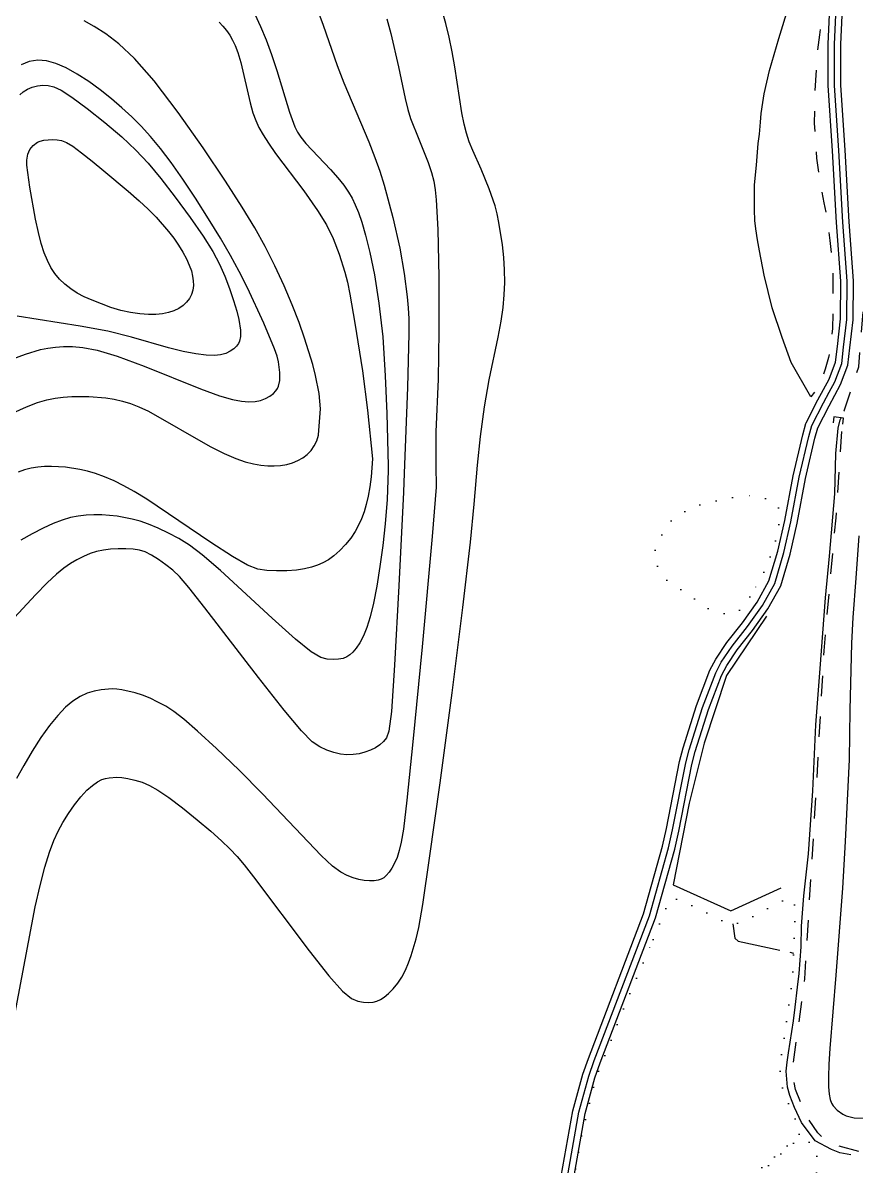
# Model space of a CAD drawing. Header units: millimetres. Extents: x 220021 to 223505, y 489325 to 491820.
# Drawn here: x 221140 to 221344.1, y 489728.1 to 490008.1 of the extents above; entities that cross this region are included whole.
import ezdxf

# ---------------------------------------------------------------- set-up
doc = ezdxf.new("R2010")
doc.units = ezdxf.units.MM
for name, pattern in [('15M2P5', [17.5, 15, -2.5]), ('5M5', [10, 5, -5]), ('AM4', [4, 0, -4])]:
    doc.linetypes.add(name, pattern=pattern)
for name, color, linetype in [('A0013110', 8, 'Continuous'), ('A0023210', 8, 'Continuous'), ('B0024120', 8, 'B0024120'), ('C0076116', 8, 'Continuous'), ('D0015112', 8, '15M2P5'), ('D0025111', 8, 'AM4'), ('E0022112', 8, 'Continuous'), ('F0017111', 8, 'Continuous'), ('F0017114', 8, 'Continuous'), ('F0037222', 8, 'Continuous'), ('F0037223', 8, '5M5')]:
    doc.layers.add(name, color=color, linetype=linetype)
doc.linetypes.add('B0024120', pattern='A,10,-1.75,[133,ltypeshp.shx,S=0.75,R=0,X=0,Y=0],-3.25', length=15)

msp = doc.modelspace()

# ---------------------------------------------------------------- linework, layer by layer
at = {"layer": 'A0013110', "flags": 128}
for points in [[(221269.454, 489711.89), (221274.704, 489741.62), (221277.143, 489750.625), (221278.538, 489754.47), (221292.005, 489789.887), (221296.691, 489806.457), (221297.645, 489810.782), (221300.872, 489827.173), (221301.744, 489830.502), (221305.018, 489840.917), (221308.302, 489849.552), (221309.749, 489852.285), (221312.465, 489856.334), (221316.274, 489861.149), (221319.893, 489866.226), (221322.755, 489871.405), (221324.915, 489878.745), (221326.623, 489886.226), (221328.662, 489897.171), (221331.024, 489907.166), (221331.828, 489910.003), (221331.885, 489910.122), (221334.768, 489915.749), (221337.467, 489920.824), (221339.06, 489925.034), (221339.511, 489928.837), (221340.244, 489935.579), (221340.356, 489944.814), (221339.308, 489959.164), (221338.293, 489976.735), (221337.294, 489992.738), (221337.253, 490002.949), (221337.975, 490019.026)], [(221272.504, 489711.335), (221277.733, 489740.944), (221280.101, 489749.689), (221281.444, 489753.39), (221294.95, 489788.912), (221299.699, 489805.701), (221300.68, 489810.149), (221303.896, 489826.481), (221304.723, 489829.644), (221307.947, 489839.9), (221311.131, 489848.27), (221312.414, 489850.692), (221314.971, 489854.506), (221318.754, 489859.286), (221322.52, 489864.572), (221325.633, 489870.203), (221327.916, 489877.961), (221329.659, 489885.597), (221331.696, 489896.531), (221331.936, 489897.545), (221334.025, 489906.386), (221334.732, 489908.881), (221337.517, 489914.315), (221340.297, 489919.542), (221342.093, 489924.292), (221342.591, 489928.487), (221343.342, 489935.392), (221343.458, 489944.908), (221342.402, 489959.366), (221341.388, 489976.921), (221340.394, 489992.841), (221340.354, 490002.886), (221341.069, 490018.834)]]:
    msp.add_lwpolyline(points, dxfattribs=at)
at = {"layer": 'A0023210', "flags": 128}
msp.add_lwpolyline([(221270.979, 489711.612), (221276.218, 489741.282), (221278.622, 489750.157), (221279.991, 489753.93), (221293.478, 489789.399), (221298.195, 489806.079), (221299.163, 489810.465), (221302.384, 489826.827), (221303.234, 489830.073), (221306.483, 489840.409), (221309.717, 489848.911), (221311.082, 489851.489), (221313.718, 489855.42), (221317.514, 489860.218), (221321.206, 489865.399), (221324.194, 489870.804), (221326.416, 489878.353), (221328.141, 489885.911), (221330.179, 489896.851), (221332.524, 489906.776), (221333.283, 489909.451), (221336.143, 489915.032), (221337.513, 489917.608), (221338.882, 489920.183), (221340.577, 489924.663), (221341.051, 489928.662), (221341.793, 489935.485), (221341.907, 489944.861), (221340.855, 489959.265), (221339.84, 489976.828), (221338.844, 489992.789), (221338.804, 490002.917), (221339.522, 490018.93)], dxfattribs=at)
at = {"layer": 'B0024120'}
msp.add_lwpolyline([(221322.158, 489862.771), (221312.369, 489848.244), (221306.891, 489831.648), (221303.241, 489816.954), (221299.293, 489796.973), (221313.419, 489790.64), (221325.738, 489796.261)], dxfattribs=at)
at = {"layer": 'C0076116', "flags": 128}
msp.add_lwpolyline([(221340.832, 489909.809), (221341.022, 489911.297), (221338.641, 489911.601), (221338.451, 489910.113)], dxfattribs=at)
at = {"layer": 'D0015112', "flags": 128}
msp.add_lwpolyline([(221313.948, 489787.408), (221314.397, 489783.933), (221315.229, 489783.221), (221328.75, 489780.268)], dxfattribs=at)
at = {"layer": 'D0025111', "flags": 128}
for points in [[(221318.045, 489867.48), (221316.578, 489865.306), (221315.245, 489863.94), (221314.449, 489863.366), (221313.266, 489863.227), (221311.064, 489863.499), (221307.939, 489864.669), (221300.24, 489869.967), (221297.63, 489871.686), (221295.899, 489874.228), (221294.891, 489876.147), (221294.811, 489878.417), (221295.1, 489879.86), (221296.644, 489883.02), (221297.801, 489884.929), (221299.448, 489886.945), (221302.911, 489888.808), (221306.064, 489890.189), (221315.838, 489892.314), (221317.99, 489892.318), (221320.472, 489891.952), (221322.482, 489891.478), (221324.152, 489890.704), (221325.163, 489889.176), (221325.298, 489887.841), (221325.279, 489886.69), (221325.165, 489884.931), (221324.85, 489883.204), (221324.108, 489880.172), (221321.492, 489873.43)], [(221294.424, 489783.605), (221298.401, 489793.411), (221299.737, 489793.571), (221301.572, 489793.023), (221313.239, 489787.277), (221315.912, 489787.772), (221327.116, 489793.602), (221328.618, 489793.409), (221329.114, 489791.825), (221329.104, 489789.02), (221328.559, 489775.527), (221328.212, 489771.675), (221327.356, 489765.373), (221325.65, 489754.173), (221325.472, 489750.844), (221326.291, 489746.276), (221330.434, 489736.936), (221330.096, 489735.713), (221326.914, 489732.77), (221314.693, 489722.394), (221308.321, 489713.702), (221306.137, 489709.696), (221305.287, 489705.147), (221305.273, 489700.94), (221305.269, 489699.713), (221304.264, 489698.673), (221302.761, 489698.515), (221298.756, 489698.912), (221291.084, 489701.106), (221284.745, 489702.582), (221279.57, 489702.643), (221274.221, 489700.777), (221272.047, 489699.575), (221270.711, 489699.415), (221270.373, 489699.837), (221270.606, 489701.013), (221274.542, 489722.652), (221277.01, 489736.158), (221280.225, 489749.269), (221287.969, 489768.638)], [(221334.133, 489722.347), (221334.585, 489730.226), (221334.092, 489732.511), (221332.428, 489734.108), (221330.76, 489734.478), (221328.42, 489733.629), (221319.879, 489725.664), (221314.352, 489720.119), (221308.809, 489710.015), (221307.632, 489707.574), (221307.446, 489701.616), (221307.268, 489698.287), (221306.431, 489697.771), (221305.263, 489697.784), (221303.093, 489697.81), (221297.084, 489698.231), (221289.075, 489699.551), (221284.236, 489700.309), (221279.561, 489700.013), (221275.382, 489698.309), (221273.708, 489696.926), (221272.032, 489695.017), (221269.98, 489685.054), (221269.517, 489682.999), (221268.8, 489679.972), (221268.112, 489676.963), (221267.228, 489673.606), (221266.36, 489670.644), (221265.537, 489667.614), (221264.826, 489664.622), (221264.063, 489660.886), (221263.482, 489657.608), (221262.849, 489654.121), (221262.162, 489650.958), (221261.457, 489647.56), (221260.538, 489644.121), (221259.565, 489640.897), (221258.544, 489637.905), (221257.625, 489634.841), (221256.672, 489631.497), (221255.709, 489628.509), (221254.722, 489625.233), (221253.953, 489622.149), (221253.296, 489618.949), (221252.814, 489615.939), (221252.426, 489612.309), (221252.409, 489611.6), (221252.517, 489610.052), (221252.921, 489607.686), (221253.717, 489604.812), (221255.017, 489601.345), (221256.372, 489598.14), (221257.747, 489594.867), (221258.849, 489591.853), (221259.914, 489588.883), (221260.983, 489585.985), (221262.225, 489582.783), (221263.362, 489579.872), (221264.58, 489576.639), (221265.101, 489575.248), (221266.316, 489572.705), (221266.67, 489572.132), (221267.784, 489570.645), (221268.895, 489569.417), (221269.593, 489568.782), (221270.227, 489568.315), (221270.527, 489568.138), (221270.813, 489568.008), (221271.092, 489567.916), (221271.355, 489567.858), (221271.6, 489567.827), (221271.835, 489567.833), (221272.064, 489567.891), (221272.279, 489567.99), (221272.487, 489568.13), (221272.674, 489568.296), (221274.056, 489570.433), (221274.196, 489570.706), (221307.17, 489646.231), (221308.416, 489649.383), (221309.696, 489652.242), (221311.017, 489655.132), (221312.342, 489658.073), (221313.861, 489661.426), (221315.216, 489664.851), (221316.51, 489668.136), (221317.811, 489671.149), (221319.224, 489674.349), (221320.722, 489677.436), (221322.275, 489680.599), (221323.565, 489683.458), (221323.896, 489684.122), (221325.677, 489686.944), (221327.714, 489689.826), (221329.608, 489692.562), (221331.498, 489695.254), (221333.207, 489697.748), (221334.951, 489700.395), (221335.821, 489701.871), (221336.507, 489703.323), (221336.698, 489703.868), (221337.102, 489706.1), (221337.133, 489706.591), (221336.787, 489709.128), (221335.957, 489712.404), (221335.134, 489715.564), (221334.383, 489718.878), (221334.284, 489719.515)]]:
    msp.add_lwpolyline(points, close=True, dxfattribs=at)
at = {"layer": 'E0022112', "flags": 128}
msp.add_lwpolyline([(221342.847, 489730.851), (221340.127, 489731.306), (221338.106, 489732.146), (221334.075, 489734.296), (221330.754, 489738.733), (221329.018, 489742.425), (221327.909, 489745.388), (221327.303, 489747.39), (221327.009, 489751.303), (221327.185, 489753.536), (221327.527, 489755.853), (221328.732, 489763.655), (221329.184, 489767.019), (221329.783, 489771.955), (221330.136, 489775.285), (221330.638, 489781.802), (221330.757, 489786.826), (221331.273, 489794.264), (221332.438, 489804.541), (221333.532, 489820.043), (221334.203, 489836.142), (221335.282, 489849.95), (221336.598, 489867.269), (221337.569, 489877.443), (221338.918, 489892.724), (221339.17, 489902.623), (221339.685, 489908.843), (221340.218, 489910.854), (221340.474, 489911.367)], dxfattribs=at)
at = {"layer": 'F0017111', "flags": 128}
for points, elevation in [([(221211.543, 490013.04), (221213.621, 490007.525), (221217.024, 489997.675), (221218.65, 489993.448), (221224.749, 489978.942), (221226.261, 489975.131), (221227.445, 489971.784), (221228.501, 489968.371), (221230.628, 489960.422), (221232.336, 489952.922), (221233.44, 489946.73), (221234.191, 489940.984), (221234.433, 489938.283), (221234.572, 489935.574), (221234.592, 489932.016), (221234.229, 489918.811), (221233.459, 489897.83), (221233.259, 489893.125), (221232.132, 489870.18), (221231.063, 489850.775), (221230.287, 489839.456), (221229.701, 489834.596), (221229.12, 489833.022), (221228.391, 489832.09), (221227.487, 489831.267), (221226.413, 489830.548), (221225.181, 489829.933), (221223.827, 489829.437), (221222.392, 489829.08), (221220.909, 489828.882), (221219.381, 489828.856), (221217.8, 489829.015), (221216.163, 489829.372), (221214.483, 489829.951), (221212.777, 489830.775), (221210.925, 489832.045), (221208.265, 489834.667), (221203.995, 489839.723), (221197.726, 489847.722), (221184.635, 489864.84), (221180.711, 489869.842), (221178.422, 489872.499), (221176.805, 489874.022), (221175.09, 489875.392), (221173.271, 489876.689), (221171.537, 489877.762), (221170.012, 489878.501), (221168.574, 489878.952), (221167.04, 489879.198), (221165.281, 489879.31), (221163.388, 489879.306), (221161.508, 489879.192), (221159.753, 489878.967), (221158.101, 489878.613), (221156.495, 489878.108), (221154.89, 489877.436), (221153.287, 489876.611), (221151.698, 489875.653), (221150.092, 489874.537), (221148.267, 489873.048), (221145.978, 489870.922), (221143.093, 489868.017), (221136.893, 489861.347)], 65), ([(221138.191, 489765.636), (221143.037, 489791.567), (221144.244, 489796.837), (221145.443, 489801.324), (221146.582, 489804.978), (221147.636, 489807.817), (221148.688, 489810.124), (221149.848, 489812.245), (221151.195, 489814.44), (221152.674, 489816.608), (221154.198, 489818.558), (221155.687, 489820.138), (221157.079, 489821.339), (221158.318, 489822.193), (221159.372, 489822.739), (221160.295, 489823.055), (221161.162, 489823.228), (221163.059, 489823.346), (221164.275, 489823.253), (221165.761, 489823.025), (221167.443, 489822.643), (221169.215, 489822.09), (221171.036, 489821.317), (221173.126, 489820.14), (221175.77, 489818.342), (221179.113, 489815.819), (221182.735, 489812.926), (221186.073, 489810.132), (221188.706, 489807.79), (221190.76, 489805.793), (221192.505, 489803.917), (221194.259, 489801.85), (221196.552, 489798.928), (221210.188, 489780.784), (221214.992, 489774.705), (221218.346, 489770.967), (221220.525, 489769.168), (221222.082, 489768.48), (221223.472, 489768.206), (221224.745, 489768.154), (221225.848, 489768.258), (221226.764, 489768.477), (221227.603, 489768.856), (221228.51, 489769.463), (221229.586, 489770.348), (221230.752, 489771.491), (221231.885, 489772.855), (221232.885, 489774.401), (221233.751, 489776.086), (221234.505, 489777.865), (221235.17, 489779.71), (221236.357, 489783.752), (221236.993, 489786.495), (221237.98, 489792.17), (221239.662, 489803.505), (221242.217, 489821.977), (221245.149, 489844.047), (221247.797, 489864.927), (221249.645, 489880.903), (221250.547, 489890.195), (221251.392, 489899.792), (221252.112, 489906.754), (221253.063, 489914.046), (221254.212, 489920.64), (221256.448, 489931.115), (221257.203, 489935.048), (221257.685, 489938.391), (221257.951, 489941.457), (221258.051, 489944.506), (221258, 489947.581), (221257.806, 489950.67), (221257.485, 489953.737), (221256.638, 489959.212), (221256.191, 489961.357), (221255.687, 489963.273), (221254.245, 489967.43), (221252.267, 489972.23), (221250.227, 489976.838), (221249.356, 489978.983), (221248.655, 489981.062), (221248.078, 489983.326), (221247.555, 489986.075), (221245.869, 489997.303), (221245.211, 490001.034), (221244.468, 490004.567), (221243.61, 490007.98), (221242.617, 490011.341)], 55), ([(221134.19, 489911.04), (221140.963, 489914.06), (221143.652, 489915.082), (221145.888, 489915.761), (221147.917, 489916.188), (221149.941, 489916.445), (221151.995, 489916.574), (221156.158, 489916.573), (221160.325, 489916.252), (221162.381, 489915.931), (221164.412, 489915.48), (221166.415, 489914.882), (221168.445, 489914.092), (221170.787, 489912.964), (221185.928, 489904.377), (221189.348, 489902.646), (221192.154, 489901.427), (221194.498, 489900.602), (221196.524, 489900.062), (221198.329, 489899.745), (221200.002, 489899.598), (221201.612, 489899.581), (221203.167, 489899.692), (221204.657, 489899.94), (221206.069, 489900.333), (221207.389, 489900.874), (221208.597, 489901.563), (221209.676, 489902.4), (221210.613, 489903.378), (221211.392, 489904.49), (221212.003, 489905.729), (221212.453, 489907.091), (221212.476, 489907.205), (221212.927, 489913.585), (221212.57, 489917.308), (221211.714, 489921.759), (221211.037, 489924.417), (221209.046, 489930.874), (221207.67, 489934.734), (221205.99, 489939.023), (221203.993, 489943.704), (221201.756, 489948.557), (221199.377, 489953.32), (221196.854, 489957.912), (221193.777, 489962.982), (221189.637, 489969.363), (221184.161, 489977.486), (221178.043, 489986.178), (221172.215, 489993.868), (221167.408, 489999.361), (221163.541, 490002.972), (221160.33, 490005.393), (221157.53, 490007.212), (221155.045, 490008.601)], 80), ([(221229.166, 490009.1), (221230.135, 490005.506), (221232.002, 489997.303), (221233.636, 489989.571), (221234.307, 489986.859), (221234.999, 489984.637), (221236.989, 489979.628), (221239.317, 489973.866), (221240.124, 489971.482), (221240.669, 489969.354), (221241.034, 489967.209), (221241.293, 489964.756), (221241.64, 489957.511), (221241.885, 489945.854), (221241.933, 489932.569), (221241.706, 489920.816), (221241.149, 489907.934), (221241.152, 489899.733), (221241.262, 489894.344), (221240.248, 489882.308), (221237.791, 489855.307), (221235.568, 489832.025), (221234.104, 489817.685), (221233.256, 489810.626), (221232.712, 489807.468), (221232.209, 489805.373), (221231.674, 489803.681), (221231.078, 489802.273), (221230.409, 489801.059), (221229.711, 489800.043), (221229.042, 489799.253), (221228.433, 489798.704), (221227.804, 489798.35), (221227.047, 489798.13), (221226.081, 489797.997), (221224.934, 489797.963), (221223.66, 489798.05), (221222.306, 489798.282), (221220.892, 489798.672), (221219.432, 489799.232), (221217.871, 489800.052), (221215.878, 489801.54), (221213.055, 489804.185), (221198.76, 489819.29), (221192.988, 489825.081), (221187.479, 489830.374), (221182.82, 489834.655), (221179.423, 489837.576), (221176.983, 489839.437), (221175.018, 489840.703), (221173.128, 489841.759), (221171.237, 489842.671), (221169.357, 489843.428), (221167.509, 489844.022), (221164.265, 489844.757), (221163.017, 489844.924), (221161.881, 489844.972), (221159.176, 489844.738), (221157.513, 489844.416), (221155.775, 489843.893), (221154.046, 489843.115), (221152.303, 489842.005), (221150.493, 489840.485), (221148.577, 489838.49), (221146.559, 489836.013), (221144.453, 489833.063), (221142.303, 489829.708), (221140.255, 489826.246), (221138.482, 489823.037)], 60), ([(221196.814, 490010.226), (221198.27, 490007.217), (221199.619, 490003.979), (221200.917, 490000.392), (221202.198, 489996.434), (221205.328, 489986.206), (221206.646, 489982.619), (221207.272, 489981.347), (221208.105, 489980.092), (221209.37, 489978.585), (221215.415, 489972.199), (221217.183, 489970.154), (221218.612, 489968.315), (221219.752, 489966.659), (221220.662, 489965.128), (221221.441, 489963.532), (221222.201, 489961.65), (221223.033, 489959.252), (221223.965, 489956.077), (221225.006, 489951.855), (221226.138, 489946.354), (221227.24, 489939.48), (221228.163, 489931.174), (221228.798, 489921.68), (221229.182, 489912.445), (221229.539, 489899.581), (221229.528, 489898.465), (221229.228, 489891.379), (221228.763, 489885.415), (221228.165, 489880.057), (221227.465, 489874.92), (221226.698, 489870.14), (221225.902, 489865.982), (221225.104, 489862.639), (221224.295, 489860.017), (221223.455, 489857.947), (221222.577, 489856.284), (221221.702, 489854.973), (221220.883, 489853.982), (221220.143, 489853.273), (221219.383, 489852.785), (221218.475, 489852.453), (221217.327, 489852.229), (221215.993, 489852.137), (221214.565, 489852.223), (221212.993, 489852.648), (221210.663, 489854.039), (221206.822, 489857.138), (221201.075, 489862.314), (221188.418, 489873.98), (221183.975, 489877.808), (221180.808, 489880.2), (221178.232, 489881.803), (221175.698, 489883.149), (221173.193, 489884.319), (221170.84, 489885.28), (221168.724, 489886.015), (221166.788, 489886.56), (221163.095, 489887.271), (221159.357, 489887.605), (221157.451, 489887.625), (221155.533, 489887.53), (221153.617, 489887.302), (221151.697, 489886.915), (221149.684, 489886.321), (221147.465, 489885.467), (221144.971, 489884.318), (221142.295, 489882.926), (221139.572, 489881.363)], 70), ([(221136.963, 489925.528), (221140.685, 489926.995), (221144.334, 489928.064), (221146.168, 489928.442), (221148.021, 489928.691), (221149.982, 489928.811), (221152.16, 489928.805), (221154.741, 489928.616), (221158.213, 489927.953), (221163.14, 489926.463), (221169.762, 489923.979), (221183.518, 489918.473), (221188.21, 489916.777), (221191.361, 489915.864), (221193.573, 489915.45), (221195.361, 489915.296), (221196.89, 489915.355), (221198.24, 489915.625), (221199.467, 489916.091), (221200.537, 489916.685), (221201.392, 489917.325), (221201.995, 489917.945), (221202.394, 489918.547), (221202.657, 489919.152), (221202.951, 489920.51), (221202.959, 489922.486), (221202.633, 489925.063), (221202.293, 489926.48), (221201.682, 489928.299), (221199.044, 489934.562), (221195.027, 489943.188), (221193.005, 489947.209), (221190.881, 489951.135), (221188.43, 489955.363), (221185.512, 489960.141), (221182.336, 489965.13), (221179.195, 489969.848), (221176.324, 489973.913), (221173.714, 489977.344), (221171.298, 489980.263), (221169, 489982.796), (221166.709, 489985.088), (221164.308, 489987.288), (221161.713, 489989.507), (221158.971, 489991.688), (221156.165, 489993.737), (221153.374, 489995.558), (221150.675, 489997.063), (221148.143, 489998.165), (221145.828, 489998.793), (221143.679, 489998.939), (221141.62, 489998.612), (221139.615, 489997.857)], 85), ([(221139.255, 489990.497), (221140.104, 489991.184), (221141.142, 489991.836), (221142.322, 489992.365), (221143.597, 489992.7), (221144.922, 489992.832), (221146.253, 489992.77), (221147.629, 489992.462), (221149.415, 489991.623), (221152.06, 489989.907), (221155.813, 489987.121), (221160.129, 489983.682), (221164.267, 489980.162), (221167.691, 489976.95), (221170.703, 489973.719), (221173.813, 489969.963), (221177.36, 489965.376), (221180.989, 489960.447), (221184.175, 489955.865), (221186.527, 489952.135), (221188.204, 489949.02), (221189.5, 489946.098), (221190.649, 489943.068), (221191.643, 489940.103), (221192.417, 489937.495), (221192.924, 489935.466), (221193.342, 489932.827), (221193.344, 489931.267), (221193.088, 489930.106), (221192.816, 489929.535), (221192.365, 489928.933), (221191.687, 489928.291), (221190.796, 489927.671), (221189.725, 489927.153), (221188.474, 489926.807), (221186.931, 489926.657), (221184.95, 489926.718), (221182.418, 489927.011), (221179.332, 489927.579), (221175.718, 489928.472), (221166.68, 489931.123), (221160.847, 489932.558), (221154.08, 489933.848), (221138.641, 489936.26)], 90)]:
    msp.add_lwpolyline(points, dxfattribs=dict(at, elevation=elevation))
at = {"layer": 'F0017111', "elevation": 95, "flags": 128}
msp.add_lwpolyline([(221159.867, 489971.86), (221165.83, 489966.878), (221168.508, 489964.538), (221170.764, 489962.437), (221172.65, 489960.534), (221175.719, 489957.034), (221177.019, 489955.338), (221178.182, 489953.642), (221179.213, 489951.935), (221180.092, 489950.273), (221180.793, 489948.725), (221181.298, 489947.34), (221181.62, 489946.084), (221181.78, 489944.907), (221181.794, 489943.764), (221181.65, 489942.66), (221181.332, 489941.607), (221180.825, 489940.618), (221180.132, 489939.708), (221179.26, 489938.89), (221178.217, 489938.179), (221177.02, 489937.588), (221175.688, 489937.132), (221174.231, 489936.821), (221172.61, 489936.662), (221170.777, 489936.657), (221168.701, 489936.812), (221166.432, 489937.145), (221164.042, 489937.673), (221161.606, 489938.4), (221157.017, 489940.15), (221155.056, 489941.025), (221153.319, 489941.924), (221151.75, 489942.918), (221150.307, 489944.061), (221149.001, 489945.341), (221147.853, 489946.73), (221146.876, 489948.218), (221146.031, 489949.872), (221145.268, 489951.778), (221144.543, 489954.03), (221143.831, 489956.744), (221143.115, 489960.045), (221141.746, 489967.834), (221141.024, 489973.242), (221140.979, 489974.488), (221141.222, 489975.928), (221141.752, 489977.115), (221142.58, 489978.103), (221143.642, 489978.873), (221144.306, 489979.162), (221145.14, 489979.37), (221147.324, 489979.515), (221148.462, 489979.457), (221149.529, 489979.282), (221150.718, 489978.822), (221152.28, 489977.875), (221154.4, 489976.304), (221156.983, 489974.235)], close=True, dxfattribs=at)
at = {"layer": 'F0017114', "flags": 128}
for points, elevation in [([(221188.101, 490008.249), (221189.046, 490007.261), (221189.905, 490006.215), (221190.694, 490005.092), (221191.412, 490003.884), (221192.067, 490002.539), (221192.706, 490000.813), (221193.387, 489998.419), (221195.699, 489988.491), (221196.387, 489986.053), (221197.075, 489984.184), (221197.861, 489982.512), (221198.85, 489980.707), (221200.156, 489978.605), (221201.897, 489976.087), (221208.824, 489966.934), (221212.182, 489962.182), (221214.391, 489958.597), (221216.059, 489955.266), (221217.531, 489951.42), (221218.881, 489947.057), (221219.518, 489944.568), (221220.135, 489941.68), (221221.338, 489934.583), (221223.184, 489922.862), (221224.42, 489913.204), (221225.663, 489901.313), (221225.342, 489896.93), (221225.027, 489894.429), (221224.63, 489892.148), (221224.148, 489890.13), (221223.585, 489888.324), (221222.948, 489886.655), (221222.232, 489885.056), (221221.385, 489883.49), (221220.343, 489881.925), (221219.074, 489880.354), (221217.665, 489878.87), (221216.233, 489877.587), (221214.867, 489876.59), (221213.533, 489875.835), (221212.167, 489875.247), (221210.697, 489874.763), (221209.021, 489874.375), (221207.027, 489874.087), (221204.668, 489873.906), (221202.153, 489873.853), (221199.757, 489873.952), (221197.578, 489874.298), (221195.028, 489875.285), (221191.343, 489877.377), (221186.084, 489880.807), (221170.403, 489891.436), (221167.319, 489893.344), (221164.787, 489894.74), (221162.367, 489895.914), (221160.027, 489896.911), (221157.837, 489897.713), (221155.84, 489898.315), (221153.992, 489898.747), (221150.468, 489899.268), (221147.02, 489899.445), (221145.339, 489899.405), (221143.687, 489899.264), (221142.058, 489899.002), (221140.45, 489898.604), (221138.865, 489898.067)], 75), ([(221344.786, 489882.473), (221344.05, 489872.09), (221343.297, 489862.437), (221342.982, 489856.154), (221342.569, 489839.727), (221342.379, 489827.65), (221341.449, 489807.56), (221340.766, 489796.161), (221339.145, 489774.834), (221337.644, 489756.914), (221337.393, 489753.081), (221337.304, 489749.978), (221337.354, 489747.531), (221337.512, 489745.694), (221337.749, 489744.405), (221338.06, 489743.515), (221338.444, 489742.857), (221339.444, 489741.769), (221340.849, 489740.829), (221341.707, 489740.429), (221342.643, 489740.121), (221343.648, 489739.93), (221346.033, 489739.844)], 25)]:
    msp.add_lwpolyline(points, dxfattribs=dict(at, elevation=elevation))
at = {"layer": 'F0037222', "flags": 128}
msp.add_lwpolyline([(221333.041, 489916.476), (221328.238, 489924.919), (221326.033, 489931.055), (221323.549, 489938.286), (221321.569, 489946.264), (221320.433, 489952.288), (221319.922, 489954.94), (221319.562, 489957.617), (221319.312, 489959.686), (221319.233, 489962.295), (221319.19, 489964.95), (221319.244, 489968.432), (221319.689, 489973.245), (221320.106, 489978.541), (221320.429, 489980.879), (221320.692, 489983.818), (221320.827, 489985.901), (221321.263, 489988.613), (221321.589, 489990.735), (221322.855, 489996.453), (221325.164, 490004.265), (221327.707, 490012.55)], dxfattribs=at)
at = {"layer": 'F0037223', "flags": 128}
for points in [[(221334.561, 490036.236), (221336.623, 490021.631), (221335.822, 490010.67), (221335.128, 490005.149), (221334.517, 490000.099), (221333.921, 489989.677), (221333.852, 489983.561), (221334.164, 489979.79), (221334.417, 489974.966), (221335.491, 489967.83), (221336.174, 489964.019), (221336.939, 489960.421), (221337.651, 489954.775), (221338.068, 489951.483), (221338.323, 489948.054), (221338.406, 489945.604), (221338.454, 489937.689), (221338.33, 489933.279), (221338.006, 489930.239), (221337.632, 489928.002), (221337.367, 489926.102), (221336.547, 489923.269), (221335.219, 489919.464), (221333.041, 489916.476)], [(221344.759, 489731.661), (221337.993, 489733.531), (221336.342, 489734.726), (221334.691, 489736.265), (221331.717, 489740.712), (221329.237, 489746.875), (221328.74, 489749.615), (221328.737, 489753.041), (221331.526, 489773.948), (221334.458, 489821.581), (221336.247, 489854.307), (221339.191, 489886.863), (221340.821, 489911.708), (221341.15, 489913.079), (221344.772, 489923.88), (221346.405, 489944.271)]]:
    msp.add_lwpolyline(points, dxfattribs=at)

doc.saveas('drawing.dxf')
